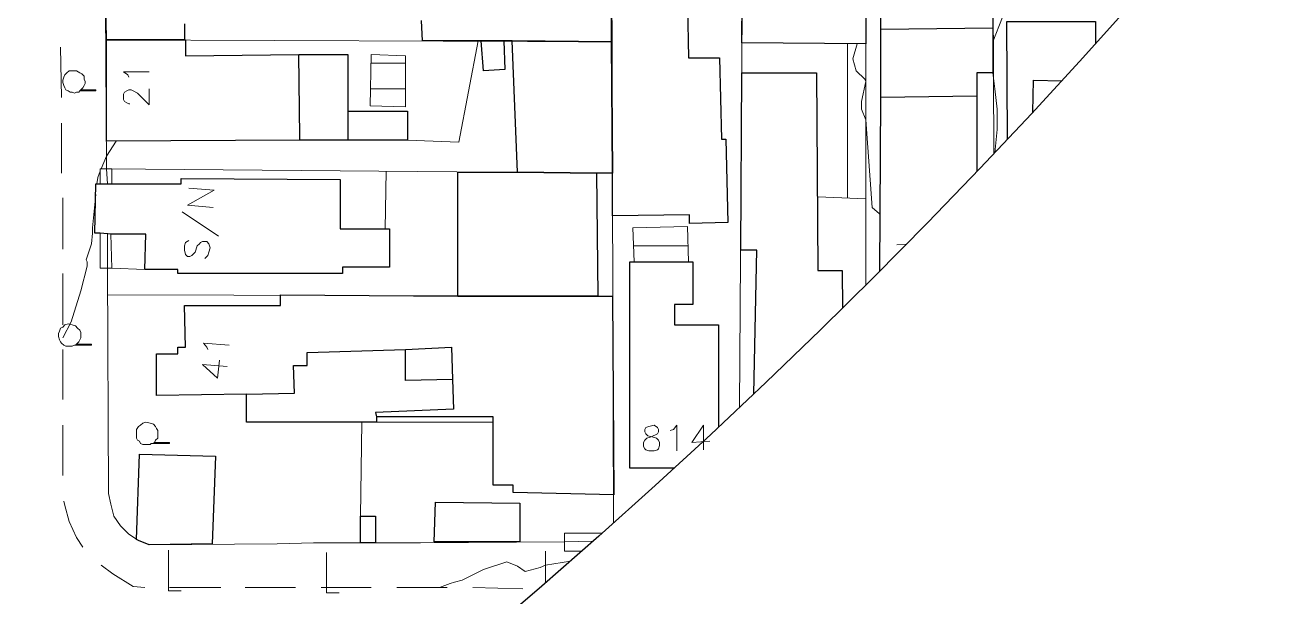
# Model space of a CAD drawing. Extents: x -2391 to 32076, y -11492 to 5852.
# Drawn here: x 4837.1 to 4937.3, y -1650.4 to -1605.2 of the extents above; entities that cross this region are included whole.
import ezdxf

# ---------------------------------------------------------------- set-up
doc = ezdxf.new("R2010")
doc.units = 0
doc.header["$LTSCALE"] = 7
for name, color, linetype in [('ALVE-CT', 3, 'CONTINUOUS'), ('PDF2_A101 - EDIFICACAO', 7, 'CONTINUOUS'), ('PDF2_A103 - PROJECAO_1', 7, 'CONTINUOUS'), ('PDF2_A118 - PISCINA', 7, 'CONTINUOUS'), ('PDF2_A119 - TELHEIRO', 7, 'CONTINUOUS'), ('PDF2_A122 - CASA_DE_MAQUINA', 7, 'CONTINUOUS'), ('PDF2_A123 - N DE PORTA', 7, 'CONTINUOUS'), ('PDF2_A124 - MURO', 7, 'CONTINUOUS'), ('PDF2_C301 - MEIO_FIO_2D', 7, 'CONTINUOUS'), ('PDF2_F602 - ARVORE_ISOLADA', 7, 'CONTINUOUS'), ('PDF2_I903 - POSTE', 7, 'CONTINUOUS'), ('PDF2_N1402 - CURVA_INTERMEDIARIA', 7, 'CONTINUOUS')]:
    doc.layers.add(name, color=color, linetype=linetype)

msp = doc.modelspace()

# ---------------------------------------------------------------- linework, layer by layer
at = {"layer": 'ALVE-CT'}
msp.add_circle((4550.796, -1271.53), 500, dxfattribs=at)
at = {"layer": 'PDF2_A101 - EDIFICACAO', "lineweight": 30}
for points in [[(4903.682, -1596.219), (4903.682, -1606.633), (4893.861, -1606.548), (4893.945, -1596.05)], [(4883.616, -1616.877), (4883.531, -1606.463), (4883.531, -1603.754), (4889.543, -1603.67), (4889.627, -1607.733), (4892.083, -1607.733), (4892.252, -1614.168), (4892.591, -1614.168), (4892.76, -1620.772), (4889.712, -1620.857), (4889.712, -1620.179), (4883.616, -1620.264)], [(4849.75, -1606.294), (4849.75, -1607.564), (4858.725, -1607.479), (4862.619, -1607.479), (4862.619, -1611.967), (4867.36, -1611.967), (4867.36, -1614.253), (4862.619, -1614.253), (4858.809, -1614.253), (4843.485, -1614.337), (4843.485, -1606.294), (4849.665, -1606.294)], [(4874.98, -1606.379), (4875.065, -1608.665), (4873.372, -1608.749), (4873.202, -1606.379)], [(4883.531, -1606.463), (4883.616, -1616.877), (4882.346, -1616.877), (4876.081, -1616.793), (4875.658, -1606.379)], [(4876.081, -1616.793), (4882.346, -1616.877), (4882.431, -1626.614), (4871.34, -1626.614), (4871.34, -1616.793)], [(4843.824, -1621.703), (4842.977, -1621.619), (4842.554, -1621.619), (4842.638, -1617.724), (4842.977, -1617.724), (4843.57, -1617.724), (4843.908, -1617.724), (4849.411, -1617.724), (4849.411, -1617.301), (4862.027, -1617.385), (4862.027, -1621.28), (4865.921, -1621.28), (4865.921, -1624.328), (4862.196, -1624.328), (4862.196, -1624.836), (4849.157, -1624.836), (4849.157, -1624.497), (4846.533, -1624.497), (4846.618, -1621.703)], [(4883.616, -1626.614), (4883.701, -1642.361), (4875.742, -1642.192), (4875.742, -1641.599), (4874.134, -1641.599), (4874.134, -1636.181), (4864.905, -1636.181), (4864.905, -1636.604), (4854.576, -1636.604), (4854.576, -1634.403), (4847.464, -1634.488), (4847.464, -1631.186), (4849.157, -1631.186), (4849.157, -1630.678), (4849.75, -1630.678), (4849.665, -1627.376), (4857.285, -1627.376), (4857.285, -1626.529), (4871.34, -1626.614), (4882.431, -1626.614)], [(4851.867, -1646.256), (4846.872, -1646.341), (4846.025, -1646.002), (4845.856, -1645.917), (4846.11, -1639.144), (4852.121, -1639.314)], [(4876.25, -1646.087), (4869.477, -1646.087), (4869.562, -1642.954), (4876.25, -1643.039)], [(4863.72, -1646.171), (4863.635, -1646.171), (4863.635, -1644.055), (4864.82, -1644.055), (4864.82, -1646.171)]]:
    msp.add_lwpolyline(points, close=True, dxfattribs=at)
for points in [[(4849.665, -1605.024), (4849.665, -1606.294), (4843.485, -1606.294), (4843.4, -1601.722)], [(4883.531, -1603.754), (4883.531, -1606.463), (4875.658, -1606.379), (4874.98, -1606.379), (4873.202, -1606.379), (4868.546, -1606.379), (4868.461, -1604.77)], [(4904.788, -1624.644), (4904.867, -1610.866), (4904.867, -1605.448), (4904.867, -1604.178), (4913.757, -1604.262), (4913.757, -1605.363), (4913.757, -1608.919), (4912.487, -1608.919), (4912.487, -1610.781), (4912.487, -1616.754)], [(4914.931, -1614.174), (4914.857, -1604.855), (4921.885, -1604.855), (4921.885, -1606.632)], [(4894.819, -1634.363), (4895.046, -1622.973), (4893.776, -1622.973), (4893.861, -1608.919), (4899.787, -1608.919), (4899.872, -1624.582), (4901.819, -1624.582), (4901.835, -1627.58)], [(4888.508, -1640.245), (4884.971, -1640.245), (4884.971, -1623.904), (4885.309, -1623.904), (4889.966, -1623.904), (4889.966, -1627.291), (4888.527, -1627.291), (4888.527, -1628.9), (4891.998, -1628.9), (4891.998, -1637.017)]]:
    msp.add_lwpolyline(points, dxfattribs=at)
at = {"layer": 'PDF2_A103 - PROJECAO_1', "lineweight": 30}
for points in [[(4912.487, -1610.781), (4904.867, -1610.866), (4904.867, -1605.448), (4913.757, -1605.363), (4913.757, -1608.919), (4912.487, -1608.919)], [(4862.619, -1611.967), (4862.619, -1613.999), (4862.619, -1614.253), (4858.809, -1614.253), (4858.809, -1613.999), (4858.725, -1607.479), (4862.619, -1607.479)], [(4864.905, -1636.604), (4854.576, -1636.604), (4854.576, -1634.403), (4858.386, -1634.318), (4858.301, -1632.117), (4859.402, -1632.117), (4859.402, -1631.101), (4867.191, -1630.847), (4870.832, -1630.678), (4870.916, -1633.218), (4871.001, -1635.588), (4864.82, -1635.842), (4864.905, -1636.181)]]:
    msp.add_lwpolyline(points, close=True, dxfattribs=at)
msp.add_lwpolyline([(4916.938, -1612.029), (4916.974, -1609.511), (4919.228, -1609.55)], dxfattribs=at)
at = {"layer": 'PDF2_A118 - PISCINA', "lineweight": 9}
for points in [[(4867.191, -1607.564), (4867.191, -1611.628), (4864.397, -1611.543), (4864.482, -1607.479)], [(4885.309, -1623.904), (4885.225, -1621.195), (4889.543, -1621.111), (4889.627, -1623.904)]]:
    msp.add_lwpolyline(points, close=True, dxfattribs=at)
for points in [[(4864.482, -1608.157), (4867.191, -1608.157)], [(4864.397, -1610.189), (4867.191, -1610.189)], [(4885.309, -1622.635), (4889.543, -1622.635)]]:
    msp.add_lwpolyline(points, dxfattribs=at)
at = {"layer": 'PDF2_A119 - TELHEIRO', "lineweight": 9}
for points in [[(4843.908, -1617.724), (4843.57, -1617.724), (4842.977, -1617.724), (4842.977, -1616.539), (4843.908, -1616.539)], [(4843.824, -1621.703), (4843.908, -1624.412), (4842.977, -1624.412), (4842.977, -1621.619)]]:
    msp.add_lwpolyline(points, close=True, dxfattribs=at)
msp.add_lwpolyline([(4881.153, -1646.849), (4879.806, -1646.849), (4879.806, -1646.087), (4879.806, -1645.409), (4882.781, -1645.409)], dxfattribs=at)
at = {"layer": 'PDF2_A122 - CASA_DE_MAQUINA', "lineweight": 30}
msp.add_lwpolyline([(4870.916, -1633.218), (4867.191, -1633.302), (4867.191, -1630.847), (4870.832, -1630.678)], close=True, dxfattribs=at)
at = {"layer": 'PDF2_A123 - N DE PORTA', "lineweight": 9}
for points in [[(4845.263, -1609.257), (4845.178, -1609.088), (4844.84, -1608.834), (4846.872, -1608.834)], [(4845.348, -1611.374), (4845.263, -1611.374), (4845.094, -1611.289), (4844.924, -1611.205), (4844.84, -1611.035), (4844.84, -1610.612), (4844.924, -1610.443), (4845.094, -1610.358), (4845.263, -1610.273), (4845.432, -1610.273), (4845.602, -1610.358), (4845.94, -1610.527), (4846.872, -1611.459), (4846.872, -1610.189)], [(4851.951, -1619.587), (4849.919, -1619.417), (4852.036, -1618.232), (4850.004, -1618.063)], [(4849.496, -1619.925), (4852.375, -1621.873)], [(4850.004, -1622.211), (4849.75, -1622.381), (4849.665, -1622.635), (4849.665, -1622.973), (4849.75, -1623.312), (4849.919, -1623.481), (4850.089, -1623.481), (4850.258, -1623.396), (4850.343, -1623.312), (4850.512, -1623.142), (4850.681, -1622.635), (4850.851, -1622.465), (4850.935, -1622.381), (4851.105, -1622.296), (4851.443, -1622.296), (4851.613, -1622.465), (4851.697, -1622.804), (4851.613, -1623.142), (4851.528, -1623.396), (4851.274, -1623.65)], [(4906.912, -1622.501), (4906.137, -1622.55)], [(4851.528, -1630.847), (4851.443, -1630.678), (4851.189, -1630.339), (4853.221, -1630.508)], [(4853.052, -1632.202), (4851.105, -1632.032), (4852.29, -1633.133), (4852.459, -1631.694)], [(4888.188, -1637.282), (4888.442, -1637.197), (4888.696, -1636.858), (4888.696, -1638.89)], [(4890.813, -1638.806), (4890.813, -1636.858), (4889.881, -1638.213), (4891.321, -1638.128)]]:
    msp.add_lwpolyline(points, dxfattribs=at)
msp.add_lwpolyline([(4886.495, -1636.943), (4886.241, -1637.028), (4886.156, -1637.197), (4886.156, -1637.366), (4886.241, -1637.536), (4886.41, -1637.705), (4886.833, -1637.79), (4887.087, -1637.874), (4887.257, -1638.044), (4887.341, -1638.213), (4887.341, -1638.467), (4887.257, -1638.721), (4887.172, -1638.806), (4886.918, -1638.89), (4886.495, -1638.89), (4886.241, -1638.806), (4886.156, -1638.721), (4886.071, -1638.552), (4886.071, -1638.213), (4886.156, -1638.044), (4886.325, -1637.874), (4886.579, -1637.79), (4887.003, -1637.62), (4887.172, -1637.536), (4887.257, -1637.366), (4887.257, -1637.197), (4887.172, -1637.028), (4886.918, -1636.858)], close=True, dxfattribs=at)
at = {"layer": 'PDF2_A124 - MURO', "lineweight": 9}
for points in [[(4843.146, -1573.19), (4842.977, -1561.168), (4842.384, -1545.081), (4842.808, -1543.811), (4843.4, -1542.711), (4844.247, -1541.695), (4845.178, -1540.933), (4846.279, -1540.256), (4847.464, -1539.832), (4852.967, -1539.494), (4853.221, -1536.192), (4870.239, -1537.8), (4872.779, -1538.054), (4873.118, -1538.139), (4883.362, -1538.308), (4883.696, -1644.595)], [(4902.835, -1539.07), (4903.682, -1596.219), (4903.682, -1625.75)], [(4843.316, -1586.398), (4843.485, -1616.539), (4883.616, -1616.877)], [(4893.678, -1635.442), (4893.945, -1596.05)], [(4913.828, -1615.344), (4913.757, -1596.473)], [(4843.485, -1606.294), (4883.531, -1606.463)], [(4867.36, -1614.253), (4871.424, -1614.422), (4872.948, -1606.379)], [(4902.242, -1618.825), (4902.242, -1606.633)], [(4843.485, -1616.539), (4843.57, -1617.724)], [(4865.667, -1616.708), (4865.582, -1621.28)], [(4899.872, -1618.74), (4903.682, -1618.909)], [(4882.072, -1646.037), (4879.806, -1646.087), (4868.376, -1646.171), (4865.921, -1646.171), (4863.72, -1646.171), (4859.91, -1646.171), (4857.031, -1646.256), (4846.872, -1646.341), (4846.025, -1646.002), (4845.263, -1645.494), (4844.586, -1644.817), (4844.078, -1644.055), (4843.824, -1643.123), (4843.654, -1642.277), (4843.57, -1624.412), (4843.57, -1621.619)], [(4846.533, -1624.497), (4843.908, -1624.412)], [(4843.57, -1626.529), (4883.616, -1626.614)], [(4863.72, -1636.604), (4863.635, -1644.055)], [(4874.134, -1636.604), (4864.905, -1636.604)]]:
    msp.add_lwpolyline(points, dxfattribs=at)
at = {"layer": 'PDF2_C301 - MEIO_FIO_2D', "lineweight": 9}
for points in [[(4839.929, -1610.866), (4839.844, -1606.887)], [(4839.929, -1616.877), (4839.929, -1612.898)], [(4840.014, -1622.889), (4840.014, -1620.349), (4840.014, -1618.825)], [(4840.014, -1628.9), (4840.014, -1624.836)], [(4840.014, -1634.826), (4840.014, -1630.847)], [(4840.014, -1640.837), (4840.014, -1636.858)], [(4841.622, -1646.51), (4841.114, -1645.748), (4840.522, -1644.478), (4840.183, -1643.208), (4840.098, -1642.869)], [(4846.533, -1649.727), (4845.602, -1649.643), (4843.993, -1648.627), (4843.062, -1647.949)], [(4852.544, -1649.727), (4848.48, -1649.727)], [(4858.471, -1649.727), (4854.491, -1649.727)], [(4864.482, -1649.727), (4860.503, -1649.727)], [(4870.493, -1649.727), (4866.514, -1649.727)], [(4876.504, -1649.812), (4872.525, -1649.727)]]:
    msp.add_lwpolyline(points, dxfattribs=at)
at = {"layer": 'PDF2_F602 - ARVORE_ISOLADA', "lineweight": 9}
for points in [[(4841.453, -1610.273), (4841.368, -1610.358), (4841.284, -1610.443), (4841.114, -1610.443), (4840.945, -1610.527), (4840.776, -1610.443), (4840.606, -1610.443), (4840.437, -1610.358), (4840.268, -1610.273), (4840.183, -1610.104), (4840.098, -1609.935), (4840.014, -1609.681), (4840.014, -1609.511), (4840.098, -1609.257), (4840.183, -1609.088), (4840.352, -1608.919), (4840.522, -1608.749), (4840.776, -1608.749), (4841.114, -1608.749), (4841.368, -1608.919), (4841.538, -1609.003), (4841.707, -1609.173), (4841.707, -1609.427), (4841.792, -1609.596), (4841.792, -1609.765), (4841.707, -1609.935), (4841.622, -1610.104), (4841.453, -1610.273), (4841.368, -1610.358), (4842.638, -1610.358), (4842.638, -1610.273)], [(4841.114, -1630.424), (4841.03, -1630.508), (4840.945, -1630.508), (4840.776, -1630.593), (4840.606, -1630.593), (4840.437, -1630.593), (4840.268, -1630.593), (4840.098, -1630.508), (4839.929, -1630.339), (4839.844, -1630.254), (4839.76, -1630.085), (4839.675, -1629.831), (4839.675, -1629.577), (4839.76, -1629.408), (4839.844, -1629.154), (4840.014, -1629.069), (4840.183, -1628.9), (4840.437, -1628.815), (4840.776, -1628.9), (4841.03, -1628.984), (4841.199, -1629.154), (4841.368, -1629.323), (4841.453, -1629.492), (4841.453, -1629.662), (4841.453, -1629.916), (4841.368, -1630.085), (4841.284, -1630.254), (4841.114, -1630.424), (4841.03, -1630.508), (4842.3, -1630.508), (4842.3, -1630.424)], [(4847.295, -1638.213), (4847.126, -1638.298), (4847.041, -1638.298), (4846.956, -1638.382), (4846.787, -1638.382), (4846.618, -1638.382), (4846.364, -1638.382), (4846.194, -1638.298), (4846.11, -1638.128), (4845.94, -1638.044), (4845.856, -1637.874), (4845.856, -1637.62), (4845.856, -1637.366), (4845.856, -1637.197), (4846.025, -1636.943), (4846.194, -1636.858), (4846.364, -1636.689), (4846.618, -1636.604), (4846.956, -1636.689), (4847.21, -1636.774), (4847.379, -1636.943), (4847.464, -1637.112), (4847.549, -1637.282), (4847.549, -1637.451), (4847.549, -1637.705), (4847.549, -1637.874), (4847.379, -1638.044), (4847.295, -1638.213), (4847.126, -1638.298), (4848.48, -1638.298), (4848.48, -1638.213)]]:
    msp.add_lwpolyline(points, close=True, dxfattribs=at)
at = {"layer": 'PDF2_I903 - POSTE', "lineweight": 9}
for points in [[(4849.411, -1649.981), (4848.395, -1649.981), (4848.395, -1646.764)], [(4861.942, -1650.151), (4860.926, -1650.151), (4860.926, -1646.933)], [(4878.282, -1649.356), (4878.282, -1646.849)]]:
    msp.add_lwpolyline(points, dxfattribs=at)
at = {"layer": 'PDF2_N1402 - CURVA_INTERMEDIARIA', "lineweight": 9}
for points in [[(4913.757, -1606.463), (4914.519, -1604.516), (4914.857, -1602.569), (4915.027, -1601.976), (4915.535, -1600.368)], [(4904.782, -1620.095), (4904.19, -1619.587), (4903.682, -1612.644), (4903.343, -1611.797), (4903.343, -1611.205), (4903.682, -1609.596), (4903.597, -1609.427), (4902.92, -1608.749), (4902.666, -1607.818), (4903.004, -1606.633)], [(4913.903, -1615.264), (4914.095, -1613.406), (4914.095, -1611.797), (4913.926, -1610.189), (4913.757, -1608.919)], [(4844.247, -1614.337), (4843.485, -1615.523), (4843.062, -1616.539)], [(4842.977, -1616.708), (4842.808, -1617.216), (4842.723, -1617.724)], [(4842.638, -1618.571), (4842.384, -1621.195), (4842.384, -1621.619), (4842.3, -1622.465), (4841.876, -1623.735), (4841.961, -1623.904), (4841.961, -1624.243), (4841.453, -1626.19), (4840.691, -1628.646), (4840.014, -1629.916)], [(4869.9, -1649.727), (4870.747, -1649.389), (4871.086, -1649.304), (4871.678, -1649.135), (4873.372, -1648.288), (4875.234, -1647.695), (4876.081, -1648.034), (4876.674, -1648.457), (4877.859, -1648.119), (4878.282, -1647.949), (4880.263, -1647.63)]]:
    msp.add_lwpolyline(points, dxfattribs=at)

doc.saveas('drawing.dxf')
